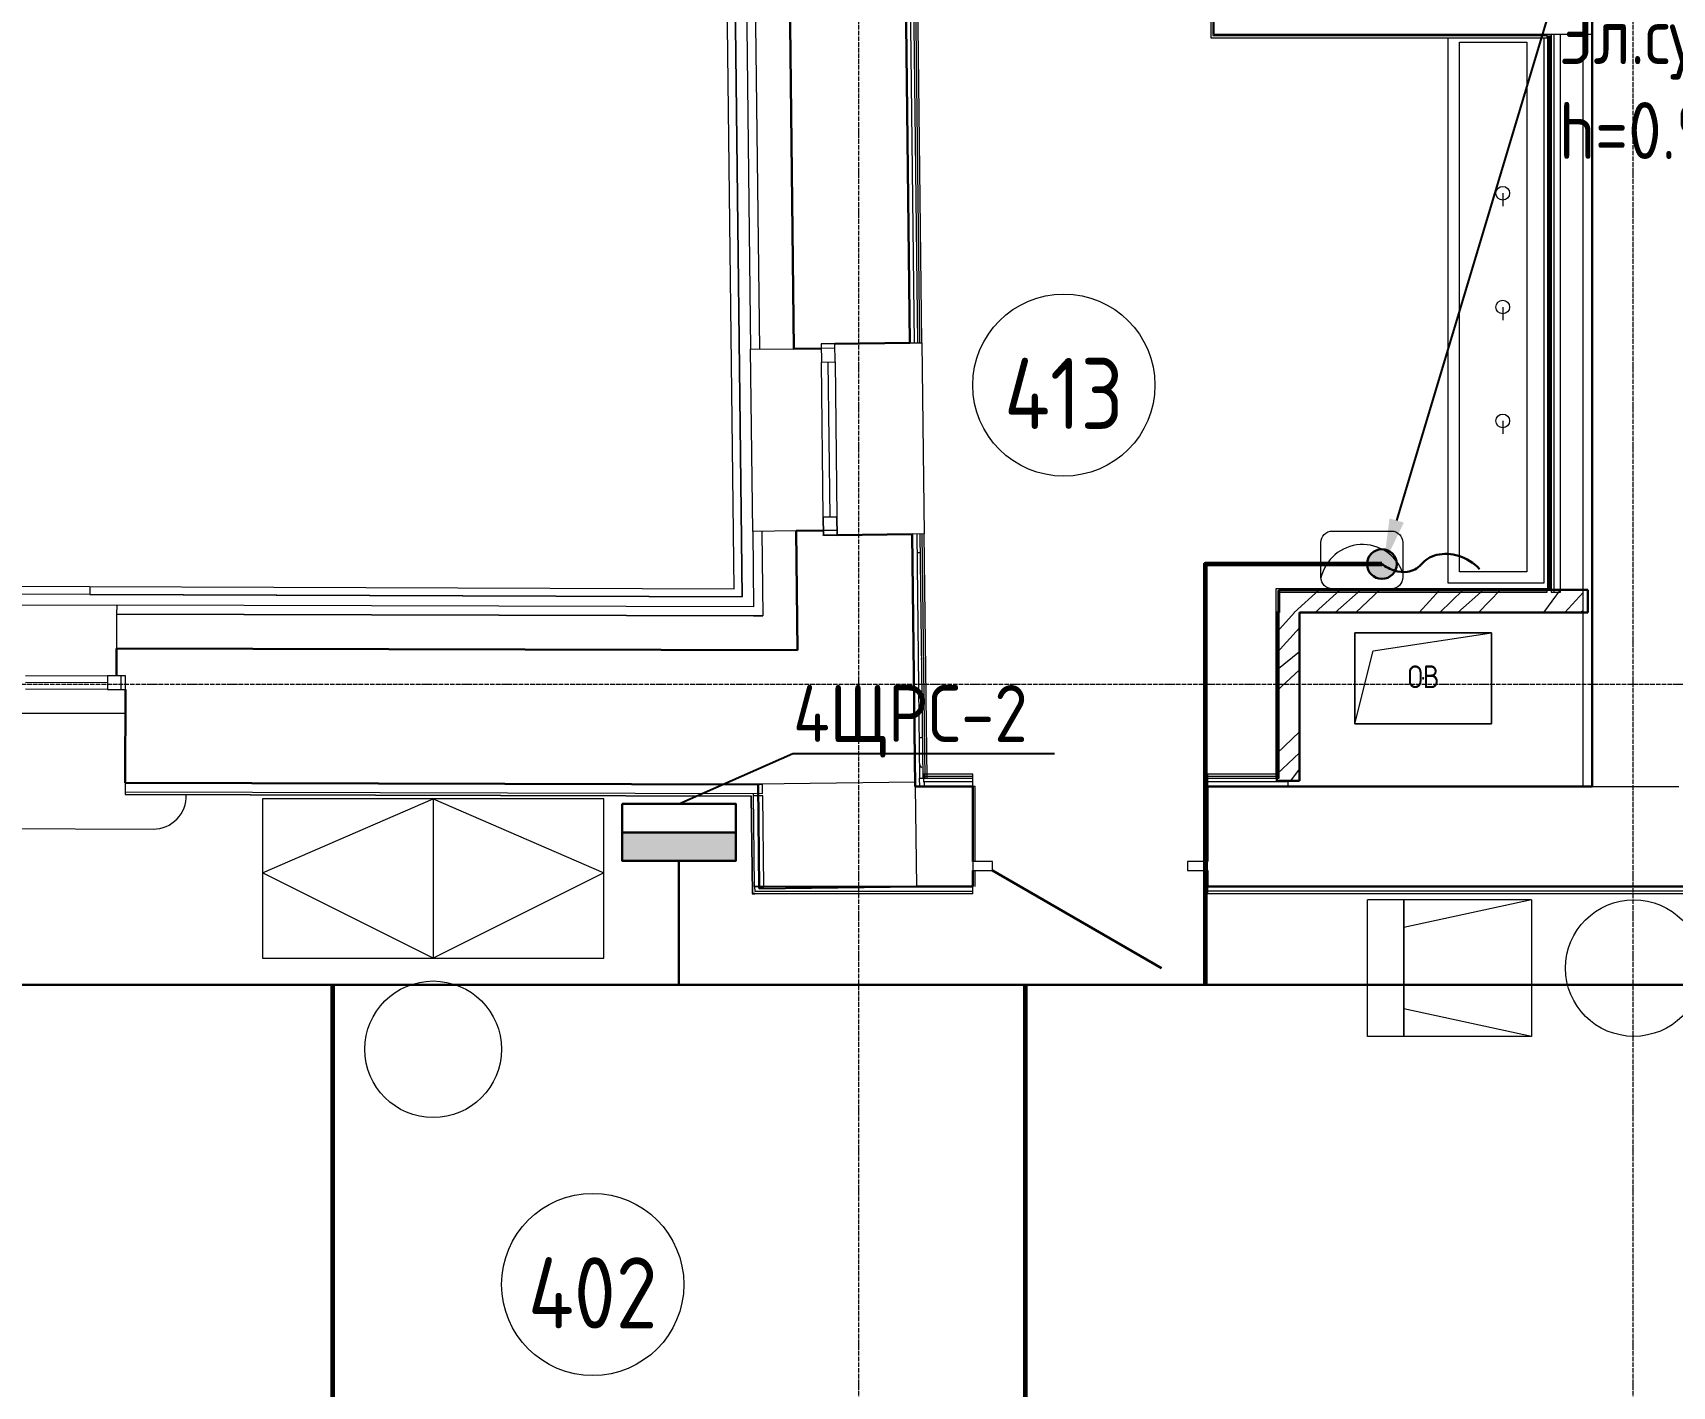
# Model space of a CAD drawing. Header units: millimetres. Extents: x -32 to 417638015, y -35 to 175284279.
# Drawn here: x 417425489 to 417432689, y 175241647 to 175247591 of the extents above; entities that cross this region are included whole.
import ezdxf
from ezdxf import colors
from ezdxf.entities.mleader import LeaderData, LeaderLine
from ezdxf.math import Vec2, Vec3

# ---------------------------------------------------------------- set-up
doc = ezdxf.new("R2010")
doc.units = ezdxf.units.MM
doc.linetypes.add('ADSK_Линия сетки', pattern=[25, 20, -2.5, 0, -2.5])
for name, color, linetype, lineweight in [('_ Окна', 7, 'Continuous', 9), ('_ЭМ_гофра', 5, 'Continuous', 60), ('Аннотация', 7, 'Continuous', 18), ('Двери', 7, 'Continuous', 9), ('Обобщенные модели', 7, 'Continuous', 18), ('Окна', 7, 'Continuous', 9), ('Оси', 253, 'Continuous', 9), ('Перекрытие', 7, 'Continuous', 18), ('Сантехника', 7, 'Continuous', 18), ('Стены внутренние', 7, 'Continuous', 18), ('Стены наружные', 7, 'Continuous', 18), ('Стены несущие', 7, 'Continuous', 30), ('Стены отделка', 7, 'Continuous', 30), ('Стены штриховка', 7, 'Continuous', 9), ('ТХ', 5, 'Continuous', 0), ('ТХ_Задание ЭОМ_СС', 6, 'Continuous', 0), ('ШТРИХОВКА', 252, 'Continuous', 15), ('ЭМ_Лоток 1_2', 162, 'Continuous', 30), ('ЭО_щиты аварийного освещения', 1, 'Continuous', 30), ('ЭОМ_Кабель Быт. розеток', 5, 'Continuous', 30), ('ЭОМ_Кабельный вывод', 1, 'Continuous', 35)]:
    doc.layers.add(name, color=color, linetype=linetype, lineweight=lineweight)
doc.layers.add('_ЭМ_Надписи', color=7, linetype='Continuous')
doc.layers.add('Линии', color=7, linetype='Continuous', lineweight=9, true_color=0x00a600)
doc.styles.add('GOST Common', font='GOST_Common.ttf', dxfattribs={"width": 0.9, "height": 349.9999999999996})
doc.styles.add('GOST Common_4', font='GOST_Common.ttf', dxfattribs={"width": 0.9, "height": 199.9999999999999})
doc.styles.add('ЭОМ', font='isocpeur.ttf', dxfattribs={"width": 0.85, "height": 250})
doc.linetypes.add('Cable in the tray', pattern='A,5,[130,ltypeshp.shx,S=1,R=0,X=0,Y=0],1.5,[130,ltypeshp.shx,S=1.5,R=90,X=0,Y=-1],1,[130,ltypeshp.shx,S=1,R=0,X=0.5,Y=0],5', length=12.5)
pattern_1 = [(45, (591.9394108331762, 243.9018102923292), (-269.4076836320746, 269.4076836320746), []), (45, (681.7420108331135, 243.9018102923292), (-269.4076836320746, 269.4076836320746), []), (45, (771.5446108331671, 243.9018102923292), (-269.4076836320746, 269.4076836320746), []), (45, (861.3474108331138, 243.9018102923292), (-269.4076836320746, 269.4076836320746), [])]
pattern_2 = [(0, (591.9394108331762, 243.9018102923292), (406.4, 101.6), [33.528, -271.272, 33.528, -271.272, -1625.6]), (0, (591.9394108331762, 243.9018102923292), (406.4, 101.6), [-609.6, 33.528, -576.072, 33.528, -271.272, -711.2]), (0, (591.9394108331762, 243.9018102923292), (406.4, 101.6), [-1524, 33.528, -169.672, 33.528, -474.472]), (120, (744.3394108330831, 294.7018102923757), (-291.1881810244989, 301.1527240979959), [33.52799999999996, -271.2719999999997, 33.52799999999996, -271.2719999999997, -1625.599999999999]), (120, (744.3394108330831, 294.7018102923757), (-291.1881810244989, 301.1527240979959), [-609.5999999999993, 33.52799999999996, -576.0719999999993, 33.52799999999996, -271.2719999999997, -711.1999999999994]), (120, (744.3394108330831, 294.7018102923757), (-291.1881810244989, 301.1527240979959), [-1523.999999999999, 33.52799999999996, -169.6719999999998, 33.52799999999996, -474.4719999999996]), (240, (795.1394108331297, 497.9018102923292), (-115.2118189755009, -402.7527240979958), [33.528, -271.272, 33.528, -271.272, -1625.6]), (240, (795.1394108331297, 497.9018102923292), (-115.2118189755009, -402.7527240979958), [-609.6, 33.528, -576.072, 33.528, -271.272, -711.2]), (240, (795.1394108331297, 497.9018102923292), (-115.2118189755009, -402.7527240979958), [-1524, 33.528, -169.672, 33.528, -474.472])]

# ---------------------------------------------------------------- blocks, each defined once
blk = doc.blocks.new('_ЭМ_ТХ2_4 Этаж')
at = {"color": 8}
for p, q in [((47817.99999999447, 12088.98881937393), (47097.99999999447, 12088.98881937032)), ((47098.00000000017, 11488.98881937026), (47097.99999999633, 12088.98881937026)), ((47817.99999999447, 12088.98881937393), (47258.21924429579, 11967.51517345644)), ((47258.21924429742, 11488.98881937108), (47258.21924429596, 12088.98881937102)), ((47817.9999999982, 12088.98881937393), (47258.21924429579, 11967.51517345644)), ((47258.21924429637, 12088.98881937102), (47258.2192443008, 11488.98881937108)), ((47817.99999999913, 12088.98881937387), (47818.00000000099, 11488.98881937405)), ((47817.99999999598, 12088.98881937387), (47817.99999999948, 11488.98881937405)), ((47817.99999999447, 11488.9888193666), (47258.21924429579, 11610.46246528409)), ((47817.9999999982, 11488.9888193666), (47258.21924429579, 11610.46246528409)), ((47818.00000000006, 11488.98881937405), (47098.00000000192, 11488.98881937021)), ((47818.00000000006, 11488.98881937405), (47098.00000000192, 11488.98881936846))]:
    blk.add_line(p, q, dxfattribs=at)
at = {"layer": 'ТХ', "color": 8, "lineweight": 0}
for p, q in [((43745.1981673197, 12532.26655418293), (42245.1981673197, 12532.26655418293)), ((42245.1981673197, 12532.26655418293), (42245.1981673197, 11832.26655418293)), ((42245.1981673197, 12207.26655418293), (42995.1981673197, 12532.26655418293)), ((43745.1981673197, 12532.26655418293), (42995.1981673197, 12532.26655418293)), ((42995.1981673197, 12532.26655418293), (42995.1981673197, 11832.26655418293)), ((42995.1981673197, 12532.26655418293), (43745.1981673197, 12207.26655418293)), ((43745.1981673197, 11832.26655418293), (43745.1981673197, 12532.26655418293)), ((42995.1981673197, 11832.26655418293), (42245.1981673197, 12207.26655418293)), ((43745.1981673197, 12207.26655418293), (42995.1981673197, 11832.26655418293)), ((42245.1981673197, 11832.26655418293), (43745.1981673197, 11832.26655418293))]:
    blk.add_line(p, q, dxfattribs=at)
at = {"layer": 'ТХ', "color": 8}
blk.add_lwpolyline([(46943.87182748772, 13708.03367575472), (47203.6670917318, 13708.03367575472, -0.414213562373095), (47253.6670917318, 13658.03367575472), (47253.6670917318, 13505.17376979654, -0.414213562373095), (47203.6670917318, 13455.17376982635), (46943.87182748772, 13455.17376982635, -0.414213562373095), (46893.87182748772, 13505.17376982635), (46893.87182748772, 13658.03367575472, -0.414213562373095)], format="xyb", close=True, dxfattribs=at)
at = {"layer": 'ТХ', "color": 8, "lineweight": 0}
for centre in [(48268.00000000006, 11788.98881937399), (42995.1981673197, 11432.26655418294)]:
    blk.add_circle(centre, 300, dxfattribs=at)
at = {"layer": 'ТХ', "color": 8}
blk.add_arc((47076.93632466055, 13461.36978086298), 187.6203580277616, 19.61673463656419, 167.3478130293948, dxfattribs=at)
blk = doc.blocks.new('План 4 этажа')
at = {"layer": 'Стены внутренние', "lineweight": 9}
h = blk.add_hatch(dxfattribs=at)
h.set_pattern_fill('FP_4', color=8, style=0, pattern_type=2)
h.set_pattern_definition(pattern_2)
h.paths.add_polyline_path([(39222.85180862923, 12862.14401484892), (39237.85076783784, 12862.32071419142), (39225.22566576593, 13933.99075137224), (39210.23878826224, 13932.78850772133), (39222.85180862923, 12862.32071419142)])
h.paths.add_polyline_path([(39200.33154337481, 14773.75576771336), (39215.32925359055, 14774.03848666139), (39157.25979095197, 19703.21076808911), (39142.26083174336, 19703.03406874667), (39200.33154337481, 14773.93246705586)])
h = blk.add_hatch(dxfattribs=at)
h.set_pattern_fill('FP_4', color=8, style=0, pattern_type=2)
h.set_pattern_definition(pattern_2)
h.paths.add_polyline_path([(40786.7078545501, 12845.83838412561), (40792.7078545501, 12845.83838412561), (40792.7078545501, 12850.59516145149), (40791.48107093677, 12850.59516145149), (40791.48107093677, 12860.83838412567), (40486.50476387166, 12860.83838412567), (40486.50476387166, 12845.83838412561), (40786.5260335179, 12845.83838412561)])
h.paths.add_polyline_path([(39246.85014336312, 12845.83838412567), (39456.50476387166, 12845.83838412567), (39456.50476387166, 12860.83838412567), (39239.35066375881, 12860.83838412567), (39239.75271779846, 12845.83838412567), (39244.86359737464, 12845.83838412567)])
at = {"layer": 'Стены штриховка', "lineweight": 9}
h = blk.add_hatch(dxfattribs=at)
h.set_pattern_fill('ANSI34', color=8, scale=20)
h.set_pattern_definition(pattern_1)
h.paths.add_polyline_path([(40801.7078545501, 13589.07558011828), (42136.93941083318, 13589.07558011828), (42136.93941083318, 13689.07558011834), (40801.7078545501, 13689.07558011834), (40805.29878320557, 13685.07558011828), (40801.7078545501, 13685.07558011828), (40801.7078545501, 13616.01721756929)])
h = blk.add_hatch(dxfattribs=at)
h.set_pattern_fill('ANSI34', color=8, scale=20)
h.set_pattern_definition(pattern_1)
h.paths.add_polyline_path([(40841.7078545501, 12850.59516145149), (40891.48107093666, 12850.59516145149), (40891.48107093666, 13589.07558011828), (40791.48107093677, 13589.07558011828), (40791.48107093677, 12850.59516145149), (40801.7078545501, 12850.59516145149)])
at = {"layer": '_ Окна', "color": 8, "lineweight": 18}
for p, q in [((38850.3558285066, 14769.63278305414), (38790.35999167206, 14768.92598568398)), ((38790.35999167206, 14768.92598568398), (38791.30238816559, 14688.93153657124)), ((38851.29822500014, 14689.6383339414), (38850.3558285066, 14769.63278305414)), ((38791.30238816559, 14688.93153657124), (38851.29822500014, 14689.6383339414)), ((38799.31275836063, 14008.97871911305), (38859.30859519517, 14009.68551648321)), ((38800.25515485416, 13928.98427000031), (38799.31275836063, 14008.97871911305)), ((38859.30859519517, 14009.68551648321), (38860.25099168871, 13929.69106737047)), ((38860.25099168871, 13929.69106737047), (38800.25515485416, 13928.98427000031)), ((35655.84538257157, 13311.93707299791), (35655.68742611093, 13251.93728091696)), ((35655.68742611093, 13251.93728091696), (35735.68714888554, 13251.72667230282)), ((35735.84510534616, 13311.72646438377), (35655.84538257157, 13311.93707299791)), ((35735.68714888554, 13251.72667230282), (35735.84510534616, 13311.72646438377))]:
    blk.add_line(p, q, dxfattribs=at)
at = {"layer": '_ Окна', "color": 8}
for p, q in [((38850.59142762999, 14749.63417077594), (38790.59559079544, 14748.92737340578)), ((38829.31067677792, 14009.33211779816), (38821.30030658288, 14689.28493525635)), ((38860.01539256532, 13949.68967964867), (38800.01955573077, 13948.98288227851)), ((35295.7676518556, 13282.8849157212), (35655.76640434125, 13281.93717695744)), ((35715.68721819189, 13251.77932445635), (35715.84517465252, 13311.77911653731))]:
    blk.add_line(p, q, dxfattribs=at)
at = {"layer": 'Двери', "color": 8}
for p, q in [((39543.50476387166, 12495.83838412561), (39456.50476387166, 12495.83838412561)), ((39456.50476387166, 12495.83838412561), (39456.50476387166, 12455.83838412561)), ((39456.50476387166, 12455.83838412561), (39543.50476387166, 12455.83838412561)), ((39543.50476387166, 12455.83838412561), (39543.50476387166, 12495.83838412561)), ((40486.50476387166, 12495.83838412561), (40399.50476387166, 12495.83838412561)), ((40399.50476387166, 12495.83838412561), (40399.50476387166, 12455.83838412561)), ((40399.50476387166, 12455.83838412561), (40486.50476387166, 12455.83838412561)), ((40486.50476387166, 12455.83838412561), (40486.50476387166, 12495.83838412561))]:
    blk.add_line(p, q, dxfattribs=at)
at = {"layer": 'Двери', "color": 8, "lineweight": 30}
blk.add_line((39543.50476387166, 12455.83838412561), (40284.82250951113, 12027.83838412561), dxfattribs=at)
at = {"layer": 'Линии', "color": 8}
for centre in [(39856.40364854346, 14588.08378073928), (37787.2926626376, 10638.39218201424)]:
    blk.add_circle(centre, 400, dxfattribs=at)
at = {"layer": 'Обобщенные модели', "color": 8}
for p, q in [((41134.00263032573, 13100.36207025632), (41134.00263032573, 13500.36207025638)), ((41134.00263032573, 13500.36207025638), (41734.00263032573, 13500.36207025638)), ((41734.00263032573, 13500.36207025638), (41134.00263032573, 13500.36207025638)), ((41134.00263032573, 13500.36207025638), (41134.00263032573, 13100.36207025632)), ((41214.00263032573, 13420.36207025632), (41734.00263032573, 13500.36207025638)), ((41734.00263032573, 13500.36207025638), (41734.00263032573, 13100.36207025632)), ((41734.00263032573, 13100.36207025632), (41734.00263032573, 13500.36207025638)), ((41134.00263032573, 13100.36207025632), (41214.00263032573, 13420.36207025632)), ((41734.00263032573, 13100.36207025632), (41134.00263032573, 13100.36207025632)), ((41134.00263032573, 13100.36207025632), (41734.00263032573, 13100.36207025632))]:
    blk.add_line(p, q, dxfattribs=at)
for radius, start, end in [(2.500000000000002, 0, 180), (2.500000000000002, 180, 0), (2.499999999999999, 59.99999999993758, 165.0000000007444), (2.500000000000002, 194.9999999992556, 270), (2.499999999999998, 300.0000000000624, 0)]:
    blk.add_arc((41434.00263032573, 13300.36207025632), radius, start, end, dxfattribs=at)
at = {"layer": 'Окна', "color": 8}
for p, q in [((38850.3558285066, 14769.63278305414), (38790.35999167206, 14768.92598568398)), ((38790.35999167206, 14768.92598568398), (38791.30238816559, 14688.93153657124)), ((38851.29822500014, 14689.6383339414), (38850.3558285066, 14769.63278305414)), ((38799.31275836063, 14008.97871911305), (38791.3023881656, 14688.93153657124)), ((38851.29822500023, 14689.6383339414), (38859.30859519526, 14009.68551648321)), ((38799.31275836063, 14008.97871911305), (38800.25515485416, 13928.98427000031)), ((38860.25099168871, 13929.69106737047), (38859.30859519517, 14009.68551648321)), ((38800.25515485416, 13928.98427000031), (38860.25099168871, 13929.69106737047)), ((35655.68742611093, 13251.9372809169), (35295.68867362526, 13252.88501968066)), ((35295.8466300859, 13312.88481176167), (35655.84538257157, 13311.93707299791)), ((35655.68742611093, 13251.93728091696), (35735.68714888554, 13251.72667230282)), ((35735.84510534616, 13311.72646438377), (35655.84538257157, 13311.93707299791)), ((35735.68714888554, 13251.72667230282), (35735.84510534616, 13311.72646438377))]:
    blk.add_line(p, q, dxfattribs=at)
at = {"layer": 'Оси', "color": 8, "linetype": 'ADSK_Линия сетки'}
for p, q in [((42356.50476387143, -3353.100552087533), (42356.50476387149, 21427.46322118852)), ((38956.50476387143, -3353.100552087533), (38956.50476387149, 21083.27758073719)), ((-10052.17750458431, 13274.4890366231), (56511.79228884453, 13274.48903662292))]:
    blk.add_line(p, q, dxfattribs=at)
at = {"layer": 'Перекрытие', "color": 8}
for p, q in [((41979.43941083318, 16113.80030776246), (41981.93941083318, 16113.80030776246)), ((41981.93941083318, 13694.07558011828), (41979.43941083318, 13694.07558011828)), ((35734.87104050559, 13146.3504073933), (33915.40342666034, 13146.3504073933)), ((35734.87104050559, 12941.7277464653), (35734.87104050559, 13146.3504073933)), ((39466.93941083318, 12825.83838412561), (39456.50476387166, 12825.83838412561)), ((39466.93941083318, 12495.83838412561), (39466.93941083318, 12825.83838412561)), ((40476.93941083318, 12825.83838412561), (40476.93941083318, 12495.83838412561)), ((40486.50476387155, 12825.83838412561), (40476.93941083318, 12825.83838412561)), ((40841.70785454998, 12845.83838412561), (40841.70785454998, 12850.59516145143)), ((25044.81588318781, 12682.48726480256), (35856.8967889091, 12638.13498939067)), ((39466.93941083318, 12385.83838412561), (39466.93941083318, 12455.83838412561)), ((40476.93941083318, 12455.83838412561), (40476.93941083318, 12385.83838412561))]:
    blk.add_line(p, q, dxfattribs=at)
blk.add_arc((35856.8967889091, 12783.40331193339), 145.2683225426954, 270, 2.165023597345914, dxfattribs=at)
at = {"layer": 'Сантехника', "color": 8}
for p, q in [((41543.84059241261, 13718.45928902429), (41543.84059241264, 16113.80030776246)), ((41593.84059241261, 13768.45928902429), (41593.84059241264, 16093.45928902429)), ((41593.84059241264, 16093.45928902429), (41888.84059241265, 16093.45928902429)), ((41888.84059241265, 16093.45928902429), (41888.84059241261, 13768.45928902429)), ((41963.84059241264, 16113.89590828394), (41963.84059241261, 13718.45928902429)), ((41783.84059241263, 15430.95928902429), (41783.84059241263, 15373.95928902429)), ((41783.84059241263, 14930.95928902429), (41783.84059241263, 14873.95928902429)), ((41783.84059241262, 14430.95928902429), (41783.84059241262, 14373.95928902429)), ((41888.84059241261, 13768.45928902429), (41593.84059241261, 13768.45928902429)), ((41963.84059241261, 13718.45928902429), (41543.84059241261, 13718.45928902429))]:
    blk.add_line(p, q, dxfattribs=at)
for centre, radius in [((41783.84059241263, 15430.95928902429), 30.0000000000001), ((41783.84059241263, 14930.95928902429), 30.00000000000003), ((41783.84059241262, 14430.95928902429), 30.00000000000002)]:
    blk.add_circle(centre, radius, dxfattribs=at)
at = {"layer": 'Стены внутренние', "color": 8}
for p, q in [((41981.93941083318, 13689.07558011828), (41981.93941083318, 16119.80030776246)), ((41981.93941083318, 16119.80030776246), (41984.93941083318, 16119.80030776246)), ((39233.32925363386, 14774.14450626692), (39243.22441681591, 13934.20279058325)), ((38513.09354171157, 12837.44269764371), (39203.04566530883, 12845.57086740044)), ((39203.27812922664, 12825.83838412561), (39208.46166960674, 12385.83838412561))]:
    blk.add_line(p, q, dxfattribs=at)
at = {"layer": 'Стены наружные', "color": 8}
for p, q in [((38408.87185197312, 13693.4110785317), (38321.01155265362, 21151.3508004765)), ((38443.68749958114, 13658.35183222475), (38355.83380018617, 21115.73132571788)), ((38356.42630841106, 21116.3508004765), (38444.28802530479, 13658.29074905586)), ((38490.04106541898, 13945.33109586604), (38480.61710048362, 14745.27558699338)), ((38444.28802530479, 13658.29074905586), (29973.51859322016, 13687.02275686472)), ((33978.23810553201, 13708.43934773694), (38408.87185197312, 13693.4110785317)), ((35578.60668223887, 13703.01105662226), (35578.48796640115, 13668.01125795784)), ((33961.66736466484, 13626.39826876216), (35696.66135233885, 13621.83069444227)), ((35578.48796640115, 13668.04926082911), (38443.68749958114, 13658.35183222475)), ((38498.76582527161, 12355.83838412567), (39456.50476387166, 12355.83838412567)), ((40486.50476387155, 12355.83838412567), (43591.03381403279, 12355.83838412561))]:
    blk.add_line(p, q, dxfattribs=at)
at = {"layer": 'Стены несущие', "color": 8}
for p, q in [((38670.60391712631, 14747.51377866551), (38598.17918446159, 20895.21979350084)), ((39180.33293109667, 14773.52016858995), (39115.16523024219, 20305.21979350084)), ((42176.93941083318, 20305.21979350084), (42176.93941083318, 12825.83838412561)), ((38850.35582850664, 14769.63278305414), (39180.33293109667, 14773.52016858995)), ((38670.60391712631, 14747.51377866551), (38790.59559079539, 14748.92737340578)), ((38800.01955573075, 13948.98288227851), (38680.02788206167, 13947.56928753824)), ((38686.19640764059, 13423.95973581885), (38680.02788206167, 13947.56928753824)), ((38800.25515485415, 13928.98427000031), (38800.26446101954, 13928.19432481535)), ((39190.22809427872, 13933.57845290628), (38860.25099168869, 13929.69106737047)), ((39190.22809427872, 13933.57845290628), (39203.27812922664, 12825.83838412561)), ((42156.93941083318, 13689.07558011828), (40801.70785454998, 13689.07558011828)), ((40801.70785454998, 13689.07558011828), (40801.70785454998, 13589.07558011828)), ((42156.93941083318, 13589.07558011828), (42156.93941083318, 13689.07558011828)), ((40791.48107093666, 13589.07558011828), (40791.48107093666, 12850.59516145143)), ((40801.70785454998, 13589.07558011828), (40791.48107093666, 13589.07558011828)), ((40891.48107093666, 12850.59516145143), (40891.48107093666, 13589.07558011828)), ((40891.48107093666, 13589.07558011828), (42156.93941083318, 13589.07558011828)), ((35696.1611568802, 13431.83135285269), (35695.84524395887, 13311.83176869078)), ((35696.1611568802, 13431.83135285269), (38686.19640764059, 13423.95973581885)), ((35735.68714888557, 13251.72667230276), (35734.60777973826, 12841.72809308296)), ((38513.12923023175, 12834.41331083316), (35734.60777973803, 12841.72809308302)), ((38513.12923023163, 12834.41331083316), (38518.51232154935, 12377.47461524553)), ((39456.50476387166, 12825.83838412561), (39203.27812922664, 12825.83838412561)), ((39456.50476387166, 12495.83838412561), (39456.50476387166, 12825.83838412561)), ((40486.50476387155, 12825.83838412561), (40486.50476387155, 12495.83838412561)), ((42176.93941083318, 12825.83838412561), (40486.50476387155, 12825.83838412561)), ((40791.48107093666, 12850.59516145143), (40891.48107093666, 12850.59516145143)), ((39456.50476387166, 12385.83838412561), (39456.50476387166, 12455.83838412561)), ((40486.50476387155, 12455.83838412561), (40486.50476387155, 12385.83838412561)), ((38518.51232154935, 12377.47461524553), (39208.46444514673, 12385.60278500227)), ((39456.50476387166, 12385.83838412567), (39208.46166960674, 12385.83838412567)), ((39208.46444514673, 12385.60278500227), (39208.46166960674, 12385.83838412561)), ((40486.50476387155, 12385.83838412561), (43591.03381403279, 12385.83838412561))]:
    blk.add_line(p, q, dxfattribs=at)
at = {"layer": 'Стены отделка', "color": 8, "lineweight": 9}
for p, q in [((38406.16326867905, 21065.21979350084), (38480.61710048362, 14745.27558699338)), ((42136.93941083318, 12825.83838412561), (42136.93941083318, 20305.21979350084)), ((39233.32925363386, 14774.14450626692), (39175.33151646436, 19697.22843802336)), ((40501.93941083283, 16348.8003077624), (40501.93941083283, 16113.80030776246)), ((40516.93941083283, 16128.80030776246), (40516.93941083283, 16333.80030776246)), ((40516.93941083283, 16128.80030776246), (42176.93941083318, 16128.80030776246)), ((41979.43941083318, 16113.80030776246), (41979.43941083318, 16128.80030776246)), ((41996.93941083318, 16128.80030776246), (41996.93941083318, 13679.07558011828)), ((42036.93941083318, 13679.07558011828), (42036.93941083318, 16128.80030776246)), ((40501.93941083283, 16113.80030776246), (41979.43941083318, 16113.80030776246)), ((41996.93941083318, 16119.80030776246), (41984.93941083318, 16119.80030776246)), ((41984.93941083318, 16119.80030776246), (41984.93941083318, 13688.07558011828)), ((39180.33293109667, 14773.52016858995), (39233.32925363386, 14774.14450626692)), ((38480.61710048362, 14745.27558699338), (38670.60391712631, 14747.51377866551)), ((38680.02788206167, 13947.56928753824), (38490.04106541898, 13945.3310958661)), ((38490.04106541898, 13945.3310958661), (38493.938905905, 13614.46653456037)), ((38530.03828997537, 13945.80229411286), (38530.04759614076, 13945.01234892785)), ((39243.22441681591, 13934.20279058325), (39190.22809427872, 13933.57845290628)), ((39210.22670655686, 13933.81405202969), (39210.23601272225, 13933.02410684474)), ((39255.84951888816, 12862.53275340243), (39243.22441681591, 13934.20279058325)), ((40786.70785454998, 13694.07558011828), (40786.70785454998, 12862.33838412561)), ((41979.43941083318, 13694.07558011828), (40786.70785454998, 13694.07558011828)), ((41979.43941083318, 13679.07558011828), (41979.43941083318, 13694.07558011828)), ((41984.93941083318, 13688.07558011828), (41996.93941083318, 13688.07558011828)), ((35696.66135233897, 13621.83069444227), (35696.55604803225, 13581.83083305496)), ((38493.938905905, 13614.46653456037), (35696.66135233897, 13621.83069444227)), ((40801.70785454998, 13679.07558011828), (41979.43941083318, 13679.07558011828)), ((41996.93941083318, 13679.07558011828), (42036.93941083318, 13679.07558011828)), ((35696.55604803236, 13581.83083305502), (35696.16115688032, 13431.83135285263)), ((35696.79043140088, 13581.83021601342), (35696.55604803236, 13581.83083305502)), ((38494.41015309701, 13574.46515533392), (38494.41694487189, 13573.88864184177)), ((38534.41416942829, 13574.35984008858), (38494.41015309701, 13574.46515533404)), ((38494.41694487189, 13573.88864184177), (38534.41416942829, 13574.35984008858)), ((40801.70785454998, 12862.33838412561), (40801.70785454998, 13589.07558011828)), ((35734.60777973803, 12841.72809308302), (35734.50247543119, 12801.72823169566)), ((38533.30170200742, 12834.36020444508), (38513.12923023175, 12834.41331083316)), ((38533.19639770035, 12794.36034305778), (38533.30170200742, 12834.36020444508)), ((39203.28337605449, 12825.39301203226), (39223.28198833263, 12825.62861115567)), ((39222.85180862923, 12862.14401484886), (39255.84951888816, 12862.53275340243)), ((39223.28198833263, 12825.62861115567), (39222.85180862912, 12862.14401484886)), ((39456.50476387166, 12878.83838412561), (39239.3506637587, 12878.83838412561)), ((39239.3506637587, 12878.83838412561), (39239.3506637587, 12845.83838412561)), ((39239.3506637587, 12845.83838412561), (39243.28090486303, 12845.83838412561)), ((39243.28090486303, 12845.83838412561), (39243.28090486303, 12825.83838412561)), ((39456.50476387166, 12825.83838412561), (39456.50476387166, 12878.83838412561)), ((40486.50476387155, 12878.83838412561), (40486.50476387155, 12825.83838412561)), ((40792.7078545501, 12878.83838412561), (40486.50476387155, 12878.83838412561)), ((40786.70785454998, 12862.33838412561), (40801.70785454998, 12862.33838412561)), ((40792.7078545501, 12845.83838412561), (40792.7078545501, 12878.83838412561)), ((40841.70785454998, 12845.83838412561), (40792.7078545501, 12845.83838412561)), ((40841.70785454998, 12825.83838412561), (40841.70785454998, 12845.83838412561)), ((35734.50247543165, 12801.72823169566), (35734.4708841393, 12789.7282732795)), ((35734.4708841393, 12789.7282732795), (38481.7386385164, 12782.49577003514)), ((35734.50247543119, 12801.72823169566), (38533.19639770035, 12794.36034305778)), ((38481.7386385164, 12782.49577003514), (38486.76499258075, 12355.83838412567)), ((38498.41795314371, 12385.36718587892), (38493.59846925817, 12794.46458922944)), ((38533.7202392827, 12784.36386134417), (38493.72301472642, 12783.89266309742)), ((38538.41517770011, 12385.83838412567), (38533.7202392827, 12784.36386134417)), ((39208.46166960674, 12385.83838412567), (38498.41240206384, 12385.83838412567)), ((38498.41795314371, 12385.36718587892), (38538.41517770011, 12385.83838412567)), ((39456.50476387166, 12353.83838412567), (39456.50476387166, 12385.83838412567)), ((40486.50476387155, 12385.83838412567), (40486.50476387155, 12353.83838412567)), ((38488.78869290976, 12353.83838412567), (38498.78938681877, 12353.83838412567))]:
    blk.add_line(p, q, dxfattribs=at)
at = {"layer": 'Стены штриховка', "color": 8}
for p, q in [((38520.61432504002, 14745.74678524013), (38448.16877582576, 20895.21979350084)), ((39200.33154337481, 14773.75576771336), (39142.26083174336, 19703.03406874655)), ((39215.33050258341, 14773.93246705586), (39157.25979095197, 19703.21076808911)), ((39224.32987810858, 14774.03848666139), (39166.25916647713, 19703.31678769464)), ((40510.93941083283, 16339.80030776246), (40510.93941083283, 16122.80030776246)), ((42009.93941083318, 13679.07558011828), (42009.93941083318, 16128.80030776246)), ((40510.93941083283, 16122.80030776246), (41979.43941083318, 16122.80030776246)), ((41990.93941083318, 16119.80030776246), (41990.93941083318, 13688.07558011828)), ((38530.04759614076, 13945.01234892785), (38534.41416942829, 13574.35984008852)), ((39210.23601272225, 13933.02410684474), (39222.85180862923, 12862.14401484886)), ((39237.85076783784, 12862.32071419136), (39225.22566576558, 13933.99075137224)), ((39246.850143363, 12862.42673379689), (39234.22504129075, 13934.09677097778)), ((40795.70785454998, 13685.07558011828), (40795.70785454998, 12862.33838412561)), ((41979.43941083318, 13685.07558011828), (40795.70785454998, 13685.07558011828)), ((35696.55604803225, 13581.83083305496), (38494.41015309701, 13574.46515533392)), ((38494.41015309701, 13574.46515533404), (35696.79043140088, 13581.83021601342)), ((38513.12923023175, 12834.41331083316), (38513.09354171157, 12837.44269764371)), ((39456.50476387166, 12869.83838412561), (39239.3506637587, 12869.83838412561)), ((39456.50476387155, 12860.83838412561), (39239.3506637587, 12860.83838412567)), ((39456.50476387166, 12845.83838412561), (39243.28090486303, 12845.83838412561)), ((40792.7078545501, 12869.83838412567), (40486.50476387155, 12869.83838412561)), ((40792.7078545501, 12860.83838412561), (40486.50476387155, 12860.83838412561)), ((40792.7078545501, 12845.83838412561), (40486.50476387155, 12845.83838412561)), ((42176.93941083318, 12825.83838412561), (42556.93941083318, 12825.83838412561)), ((35734.47614935471, 12791.72826634883), (38483.71527697344, 12784.49057323416)), ((38483.71527697332, 12784.49057323416), (38488.78869290976, 12353.83838412561)), ((38498.41795314371, 12385.36718587892), (38498.64801753568, 12365.83838412567)), ((38498.76582527161, 12355.83838412567), (38486.76499258075, 12355.83838412567)), ((38486.76499258075, 12355.83838412567), (38486.78855412791, 12353.83838412567)), ((38486.78855412791, 12353.83838412567), (38488.78869290976, 12353.83838412567)), ((38498.64801753568, 12365.83838412567), (39456.50476387166, 12365.83838412567)), ((43591.03381403279, 12365.83838412561), (40486.50476387155, 12365.83838412567))]:
    blk.add_line(p, q, dxfattribs=at)
at = {"layer": 'Аннотация', "color": 8, "lineweight": 9, "line_spacing_factor": 1.022765581104984}
for s, insert, char_height, width, attachment_point, style in [('413', (39856.40364854346, 14551.13566048065), 312.5000000000001, 520.2111192702771, 5, 'GOST Common'), ('\\pxt3.6,7.2,10.8,14.4,18,21.6,25.2,28.8,32.4,36,39.6,43.2,46.8,50.4,54,57.6,61.2,64.8,68.4,72,75.6,79.2,82.8,86.4,90,93.6,97.2,100.8,104.4,108,111.6,115.2;{ОВ}', (41365.84144627722, 13357.22532669583), 100, 156.348, 1, 'GOST Common_4'), ('402', (37787.2926626376, 10601.44406175561), 312.5000000000001, 520.2111192702771, 5, 'GOST Common')]:
    blk.add_mtext(s, dxfattribs=dict(at, insert=insert, char_height=char_height, width=width, attachment_point=attachment_point, style=style))
blk = doc.blocks.new('*U751')
at = {"lineweight": -2}
h = blk.add_hatch(color=0, dxfattribs=at)
h.dxf.hatch_style = 1
edge = h.paths.add_edge_path()
edge.add_arc((0, 0), 64.99999999999999, 0, 360)
at = {"color": 0, "lineweight": -2}
blk.add_lwpolyline([(0, 0, -0.08936249028699324), (-56.97456346954949, -29.41709668970263, -0.1054592248489479), (-111.2652997080294, -34.2193553929513, -0.1873399643475958), (-171.9810262243399, -1.654433486256588, 0.1592570552632497), (-240.558377878956, 40.09204580356246, 0.1381598355351745), (-336.7434551163078, 35.89434097772137, 0.1214254163346998), (-429.1684163067308, -22.03386083686538)], format="xyb", dxfattribs=at)
blk.add_circle((0, 0), 64.99999999999999, dxfattribs=at)
at = {"color": 7, "style": 'GOST Common', "width": 0.9}
blk.add_attdef('ОБОРУДОВАНИЕ', (25.45192302420901, 114.7032888709673), '', height=250, dxfattribs=at)
blk = doc.blocks.new('*U1105')
blk.add_hatch(color=0).paths.add_polyline_path([(1.49624074189308, 299.9962687495334), (-1.49624074189308, -299.9962687495334), (-151.4943751166598, -299.2481483785869), (-148.5018936328736, 300.74438912048)])
at = {"color": 0}
for points in [[(151.4943751166598, 299.2481483785869), (148.5018936328736, -300.74438912048), (-151.4943751166598, -299.2481483785869), (-148.5018936328736, 300.74438912048)], [(1.49624074189308, 299.9962687495334), (-1.49624074189308, -299.9962687495334), (-151.4943751166598, -299.2481483785869), (-148.5018936328736, 300.74438912048)]]:
    blk.add_lwpolyline(points, close=True, dxfattribs=at)

msp = doc.modelspace()

# ---------------------------------------------------------------- linework, layer by layer
at = {"layer": '_ЭМ_гофра', "linetype": 'ByBlock', "elevation": 128.5292663053444}
msp.add_lwpolyline([(417431414.1583171, 175245257.8182813), (417430637.3237306, 175245257.8182813), (417430637.3237306, 175243409.5324046)], dxfattribs=at)
at = {"layer": '_ЭМ_гофра', "linetype": 'ByBlock'}
for points in [[(417425527.2864204, 175235225.541762), (417425521.5271394, 175239737.5749534), (417426807.2162645, 175239737.5749534), (417426807.2162645, 175243409.5324046)], [(417429849.2281891, 175235089.1617776), (417429849.2281891, 175243409.5324046)]]:
    msp.add_lwpolyline(points, dxfattribs=at)
at = {"layer": 'ЭМ_Лоток 1_2', "linetype": 'Cable in the tray', "ltscale": 50}
for points in [[(417391517.2819736, 175268196.7129518), (417391517.2819736, 175243409.5324046), (417432385.2666024, 175243409.5324046)], [(417428326.9207283, 175243954.5736415), (417428326.9207283, 175243409.5324046)], [(417431824.2835841, 175243409.5324046), (417431824.2835841, 175243409.5324046), (417438896.8732635, 175243409.5324046)]]:
    msp.add_lwpolyline(points, dxfattribs=at)

# ---------------------------------------------------------------- block references
at = {"layer": 'ТХ_Задание ЭОМ_СС', "lineweight": 50}
msp.add_blockref('_ЭМ_ТХ2_4 Этаж', (417384252.4643108, 175231694.5649611), dxfattribs=at)
at = {"layer": 'ШТРИХОВКА'}
msp.add_blockref('План 4 этажа', (417390160.9595469, 175231455.6631508), dxfattribs=at)
at = {"layer": 'ЭО_щиты аварийного освещения', "color": 5, "xscale": 0.8333503333103639, "yscale": 0.8333503333103639, "zscale": 0.8333503333103639, "rotation": 90.28576211687643}
msp.add_blockref('*U1105', (417428326.9207283, 175244079.5761915), dxfattribs=at)
at = {"layer": 'ЭОМ_Кабельный вывод', "lineweight": 30, "xscale": -1}
msp.add_blockref('*U751', (417431414.1583171, 175245257.8182813, 128.5292663053444), dxfattribs=at)

# ---------------------------------------------------------------- leaders
at = {"layer": '_ЭМ_Надписи', "color": 7, "ltscale": 5}
ml = msp.add_multileader_mtext('Standard', dxfattribs=at)
ml.set_content('{\\fGOST Common|b0|i0|c204|p34;\\W0.9;\\C256;2ЩРС-2\\fISOCPEUR|b0|i0|c204|p34;\\W0.85; Гр.15 Эл.суш.\\P\\fGOST Common|b0|i0|c0|p34;\\W0.9;h=\\fGOST Common|b0|i0|c204|p34;0\\fGOST Common|b0|i0|c0|p34;.\\fGOST Common|b0|i0|c204|p34;9м \\fGOST Common|b0|i0|c0|p34;L=1\\fGOST Common|b0|i0|c204|p34;м}', color=1, style='ЭОМ')
ml.set_leader_properties()
ml.build(insert=Vec2(0, 0))
ml.multileader.update_dxf_attribs({"text_left_attachment_type": 6, "text_right_attachment_type": 6, "dogleg_length": 0, "arrow_head_size": 200})
ctx = ml.context
ctx.base_point, ctx.char_height, ctx.arrow_head_size, ctx.landing_gap_size, ctx.plane_origin = Vec3(417432191.441115, 175247820.2744658), 250, 200, 0, Vec3(417406535.9601315, 175261036.747504)
ctx.left_attachment, ctx.right_attachment = 6, 6
notes = []
notes.append((ctx, [(0, (1, 1, 0), (417432191.441115, 175247820.2744658), (1, 0), 0, [(0, [(417431421.6721825, 175245257.8182813)], 0, [])])]))
ctx.mtext.insert, ctx.mtext.width, ctx.mtext.defined_height, ctx.mtext.flow_direction = Vec3(417432191.441115, 175248120.2744658), 2073.809115969734, 545.6159617257083, 5
at = {"layer": 'ЭОМ_Кабель Быт. розеток', "color": 7, "lineweight": 0}
ml = msp.add_multileader_mtext('Standard', dxfattribs=at)
ml.set_content('4ЩРС-2', color=7, style='GOST Common')
ml.set_leader_properties()
ml.build(insert=Vec2(0, 0))
ml.multileader.update_dxf_attribs({"text_left_attachment_type": 5, "text_right_attachment_type": 6, "dogleg_length": 0.36, "arrow_head_size": 0.18})
ctx = ml.context
ctx.base_point, ctx.char_height, ctx.arrow_head_size, ctx.landing_gap_size, ctx.plane_origin = Vec3(417428827.8102384, 175244426.4366432), 250, 0.18, 0.09, Vec3(417428220.2674348, 175244204.5787415)
ctx.left_attachment, ctx.right_attachment = 5, 6
notes.append((ctx, [(0, (1, 1, 0), (417428827.4502384, 175244426.4366432), (1, 0), 0.36, [(0, [(417428326.9207283, 175244204.5787415)], 0, [])])]))
ctx.mtext.insert, ctx.mtext.flow_direction = Vec3(417428827.9002384, 175244726.4366432), 5
for ctx, leaders in notes:
    for number, flags, end, landing, length, lines in leaders:
        leader = LeaderData()
        leader.index, (leader.has_last_leader_line, leader.has_dogleg_vector, leader.attachment_direction) = number, flags
        leader.last_leader_point, leader.dogleg_vector, leader.dogleg_length = Vec3(end), Vec3(landing), length
        for number, points, colour, breaks in lines:
            line = LeaderLine()
            line.index, line.vertices, line.color, line.breaks = number, Vec3.list(points), colors.encode_raw_color(colour), breaks
            leader.lines.append(line)
        ctx.leaders.append(leader)

doc.saveas('drawing.dxf')
